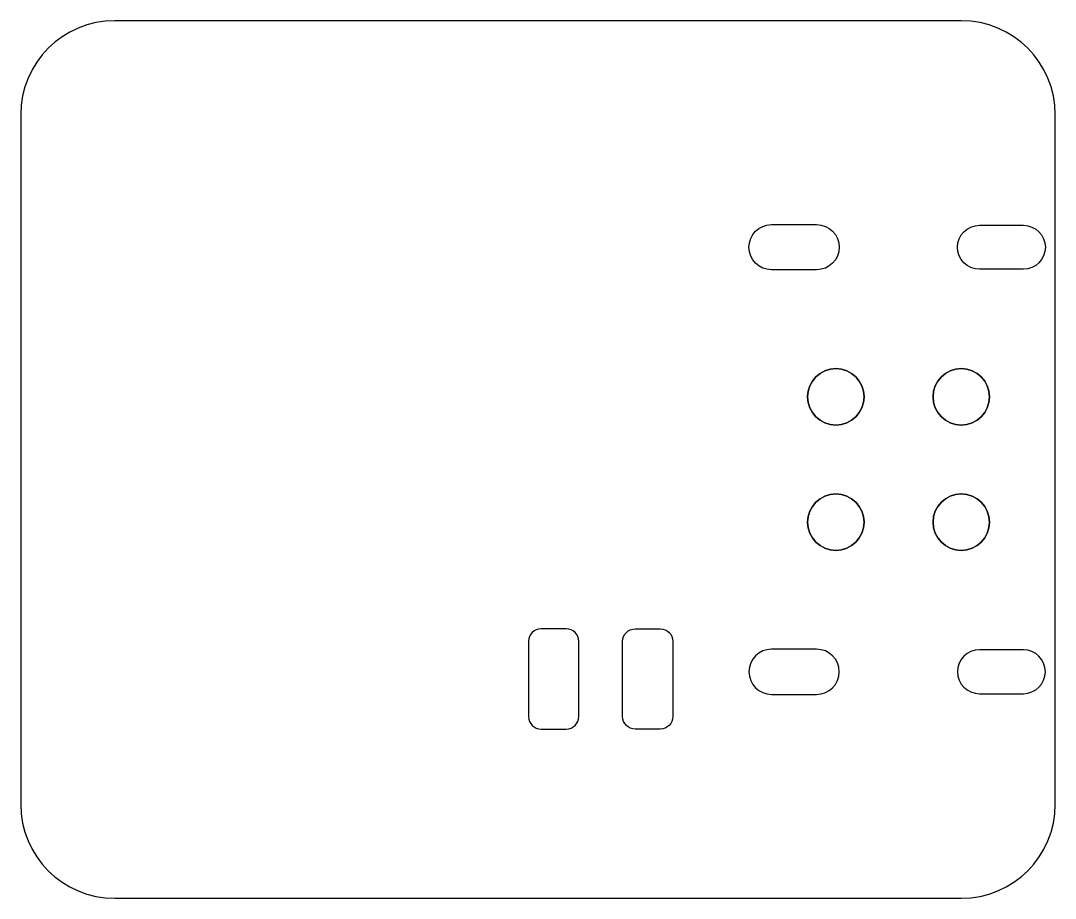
# Model space of a CAD drawing. Header units: millimetres. Extents: x -10.2 to 10.8, y -8.9 to 8.9.
import ezdxf

# ---------------------------------------------------------------- set-up
doc = ezdxf.new("R2010")
doc.units = ezdxf.units.MM
doc.layers.get('0').update_dxf_attribs({"linetype": 'CONTINUOUS'})

msp = doc.modelspace()

# ---------------------------------------------------------------- linework, layer by layer
for points in [[(10.7937, 6.985, 0.4142), (8.89, 8.8887), (-8.255, 8.8887, 0.4142), (-10.1587, 6.985), (-10.1587, -6.985, 0.4142), (-8.255, -8.8887), (8.89, -8.8887, 0.4142), (10.7937, -6.985)], [(10.7937, 6.985, 0.4142), (8.89, 8.8887), (-8.255, 8.8887, 0.4142), (-10.1587, 6.985), (-10.1587, -6.985, 0.4142), (-8.255, -8.8887), (8.89, -8.8887, 0.4142), (10.7937, -6.985)], [(5.9602, 3.8428), (5.0458, 3.8428, -1), (5.0458, 4.7572), (5.9602, 4.7572, -1)], [(5.9602, 3.8428), (5.0458, 3.8428, -1), (5.0458, 4.7572), (5.9602, 4.7572, -1)], [(10.1475, 3.8555), (9.2585, 3.8555, -1), (9.2585, 4.7445), (10.1475, 4.7445, -1)], [(10.1475, 3.8555), (9.2585, 3.8555, -1), (9.2585, 4.7445), (10.1475, 4.7445, -1)], [(0.889, -5.461, 0.4142), (1.143, -5.207), (1.143, -3.683, 0.4142), (0.889, -3.429), (0.381, -3.429, 0.4142), (0.127, -3.683), (0.127, -5.207, 0.4142), (0.381, -5.461)], [(0.889, -5.461, 0.4142), (1.143, -5.207), (1.143, -3.683, 0.4142), (0.889, -3.429), (0.381, -3.429, 0.4142), (0.127, -3.683), (0.127, -5.207, 0.4142), (0.381, -5.461)], [(2.286, -3.429), (2.794, -3.429, -0.4142), (3.048, -3.683), (3.048, -5.207, -0.4142), (2.794, -5.461), (2.286, -5.461, -0.4142), (2.032, -5.207), (2.032, -3.683, -0.4142)], [(2.286, -3.429), (2.794, -3.429, -0.4142), (3.048, -3.683), (3.048, -5.207, -0.4142), (2.794, -5.461), (2.286, -5.461, -0.4142), (2.032, -5.207), (2.032, -3.683, -0.4142)], [(5.0458, -3.8428, 1), (5.0458, -4.7572), (5.9602, -4.7572, 1), (5.9602, -3.8428)], [(5.0458, -3.8428, 1), (5.0458, -4.7572), (5.9602, -4.7572, 1), (5.9602, -3.8428)], [(10.1475, -4.7445, 1), (10.1475, -3.8555), (9.2585, -3.8555, 1), (9.2585, -4.7445)], [(10.1475, -4.7445, 1), (10.1475, -3.8555), (9.2585, -3.8555, 1), (9.2585, -4.7445)]]:
    msp.add_lwpolyline(points, format="xyb", close=True)
at = {"extrusion": (0, 0, -1)}
for centre in [(-6.35, 1.27), (-8.89, 1.27), (-6.35, -1.27), (-8.89, -1.27)]:
    msp.add_circle(centre, 0.5715, dxfattribs=at)
for centre in [(6.35, 1.27), (8.89, 1.27), (6.35, -1.27), (8.89, -1.27)]:
    msp.add_circle(centre, 0.5715)

doc.saveas('drawing.dxf')
